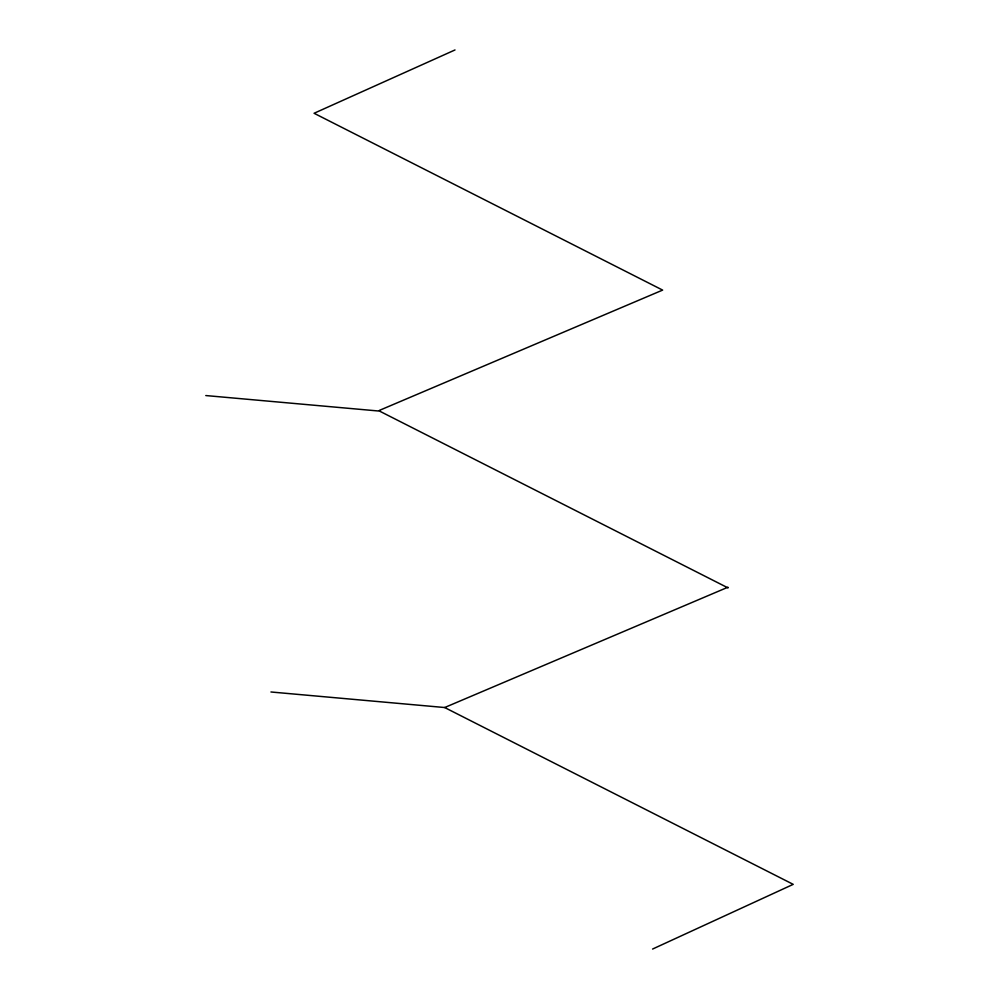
<?xml version="1.0" encoding="UTF-8"?>
<svg xmlns="http://www.w3.org/2000/svg" width="999" height="999" viewBox="0 0 999 999"><rect width="100%" height="100%" fill="white"/><g stroke="black" fill="none" stroke-linecap="round" stroke-linejoin="round"><path stroke-width="1.5" d="M652.584 949.05L793.206 884.352L444.667 707.529L270.941 691.982M455.007 49.95L314.086 113.274L662.624 290.097L379.37 410.402M444.667 707.529L727.909 587.225M205.794 395.554L379.52 411.089L728.059 587.912"/></g></svg>
